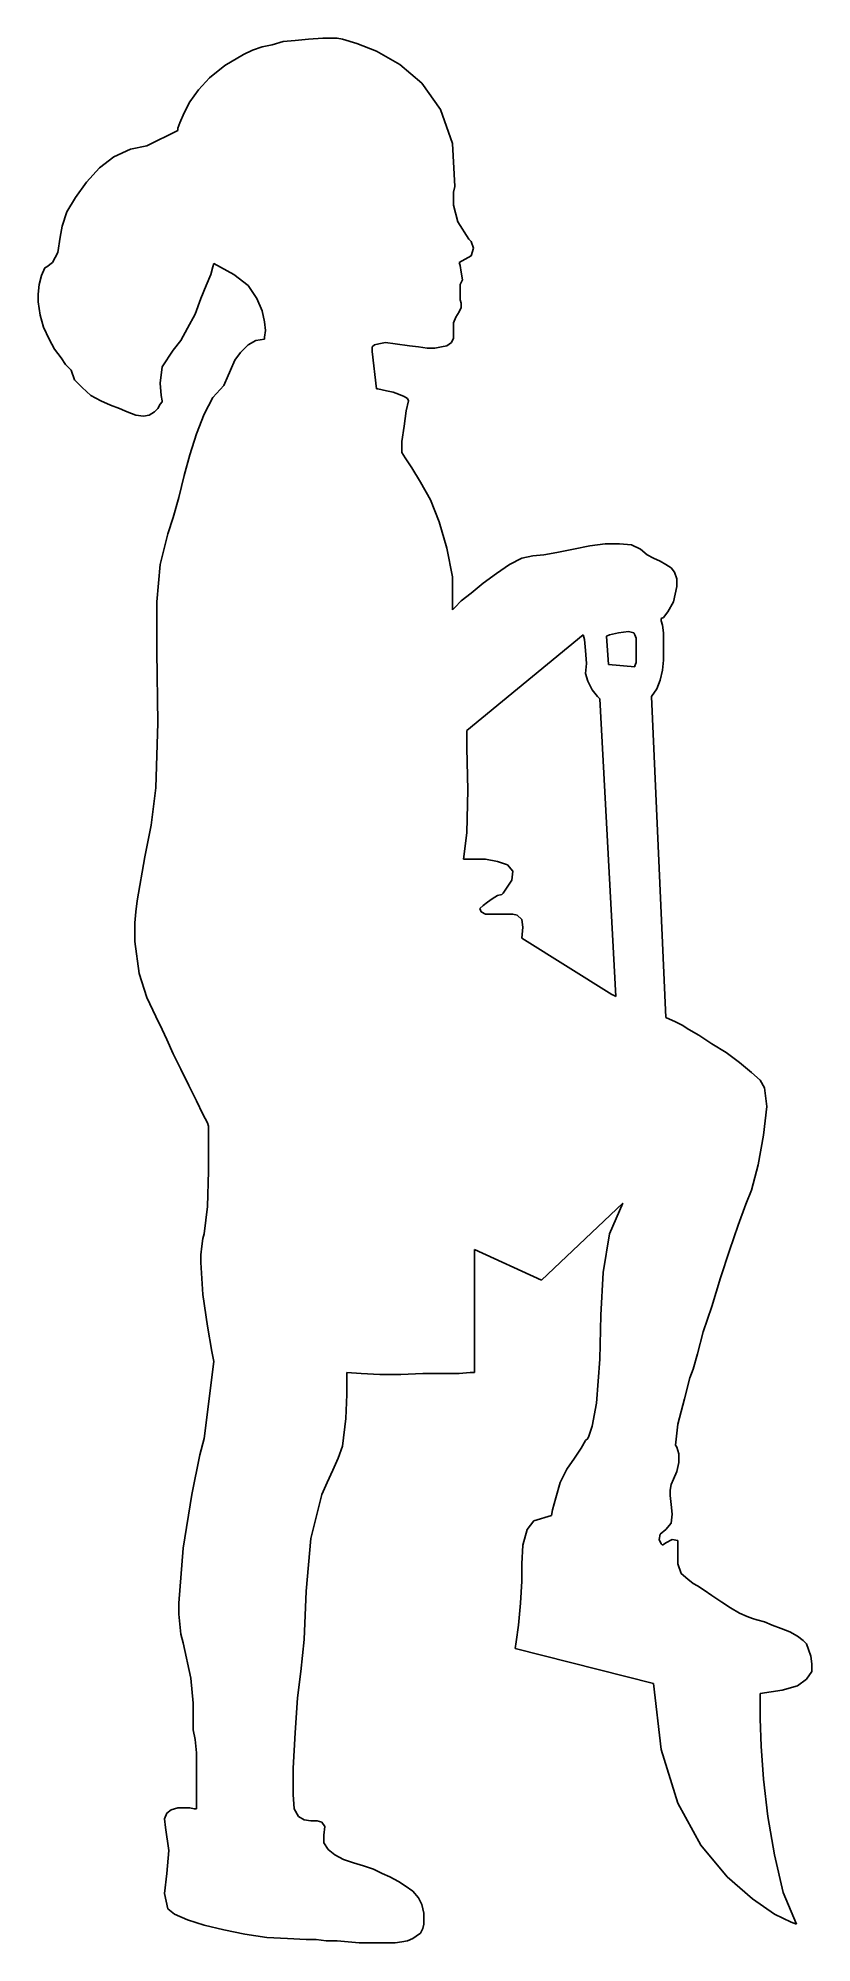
# Model space of a CAD drawing. Extents: x -0.26 to 0.45, y 0 to 1.73.
import ezdxf

# ---------------------------------------------------------------- set-up
doc = ezdxf.new("R2010")
doc.units = 0
doc.header["$MEASUREMENT"] = 0

msp = doc.modelspace()

# ---------------------------------------------------------------- linework, layer by layer
for p, q in [((-0.0625, 1.7195), (-0.0705, 1.7155)), ((-0.0535, 1.7225), (-0.0625, 1.7195)), ((-0.0445, 1.7245), (-0.0535, 1.7225)), ((-0.0345, 1.7275), (-0.0445, 1.7245)), ((-0.0235, 1.7285), (-0.0345, 1.7275)), ((-0.0115, 1.7295), (-0.0235, 1.7285)), ((0.0015, 1.7305), (-0.0115, 1.7295)), ((0.0145, 1.7305), (0.0015, 1.7305)), ((0.0195, 1.7295), (0.0145, 1.7305)), ((0.0325, 1.7255), (0.0195, 1.7295)), ((0.0505, 1.7185), (0.0325, 1.7255)), ((0.0715, 1.7065), (0.0505, 1.7185)), ((-0.0875, 1.7055), (-0.1015, 1.6945)), ((-0.0705, 1.7155), (-0.0875, 1.7055)), ((0.0915, 1.6895), (0.0715, 1.7065)), ((-0.1115, 1.6835), (-0.1195, 1.6725)), ((-0.1015, 1.6945), (-0.1115, 1.6835)), ((0.1085, 1.6655), (0.0915, 1.6895)), ((-0.1195, 1.6725), (-0.1245, 1.6625)), ((0.1195, 1.6345), (0.1085, 1.6655)), ((-0.1305, 1.6465), (-0.1585, 1.6325)), ((-0.1285, 1.6535), (-0.1305, 1.6485)), ((-0.1305, 1.6485), (-0.1305, 1.6465)), ((-0.1245, 1.6625), (-0.1285, 1.6535)), ((-0.1735, 1.6295), (-0.1885, 1.6225)), ((-0.1585, 1.6325), (-0.1735, 1.6295)), ((0.1215, 1.5955), (0.1195, 1.6345)), ((-0.2015, 1.6125), (-0.2135, 1.5995)), ((-0.1885, 1.6225), (-0.2015, 1.6125)), ((-0.2135, 1.5995), (-0.2235, 1.5855)), ((0.1205, 1.5905), (0.1215, 1.5955)), ((-0.2235, 1.5855), (-0.2315, 1.5725)), ((0.1205, 1.5785), (0.1205, 1.5905)), ((0.1245, 1.5635), (0.1205, 1.5785)), ((-0.2315, 1.5725), (-0.2355, 1.5595)), ((0.1345, 1.5475), (0.1245, 1.5635)), ((-0.2375, 1.5495), (-0.2395, 1.5355)), ((-0.2355, 1.5595), (-0.2375, 1.5495)), ((0.1365, 1.5455), (0.1345, 1.5475)), ((0.1385, 1.5395), (0.1365, 1.5455)), ((-0.2445, 1.5265), (-0.2495, 1.5225)), ((-0.2395, 1.5355), (-0.2445, 1.5265)), ((-0.0985, 1.5225), (-0.0975, 1.5255)), ((-0.0975, 1.5255), (-0.0795, 1.5155)), ((0.1255, 1.5265), (0.1365, 1.5325)), ((0.1265, 1.5235), (0.1255, 1.5265)), ((0.1365, 1.5325), (0.1385, 1.5395)), ((-0.2545, 1.5145), (-0.2565, 1.5065)), ((-0.2515, 1.5215), (-0.2545, 1.5145)), ((-0.2495, 1.5225), (-0.2515, 1.5215)), ((-0.1045, 1.5055), (-0.1005, 1.5155)), ((-0.1005, 1.5155), (-0.0985, 1.5225)), ((-0.0795, 1.5155), (-0.0665, 1.5055)), ((0.1275, 1.5175), (0.1265, 1.5235)), ((0.1265, 1.5065), (0.1285, 1.5105)), ((0.1285, 1.5105), (0.1275, 1.5175)), ((-0.2565, 1.5065), (-0.2575, 1.4975)), ((-0.2575, 1.4975), (-0.2575, 1.4905)), ((-0.2575, 1.4905), (-0.2555, 1.4785)), ((-0.1145, 1.4795), (-0.1095, 1.4935)), ((-0.1095, 1.4935), (-0.1045, 1.5055)), ((-0.0665, 1.5055), (-0.0585, 1.4935)), ((-0.0585, 1.4935), (-0.0535, 1.4825)), ((0.1265, 1.4935), (0.1265, 1.5065)), ((0.1265, 1.4925), (0.1265, 1.4935)), ((0.1275, 1.4895), (0.1265, 1.4925)), ((-0.2555, 1.4785), (-0.2525, 1.4675)), ((-0.1215, 1.4665), (-0.1145, 1.4795)), ((-0.0535, 1.4825), (-0.0515, 1.4725)), ((0.1205, 1.4715), (0.1225, 1.4765)), ((0.1225, 1.4765), (0.1255, 1.4815)), ((0.1255, 1.4815), (0.1275, 1.4855)), ((0.1275, 1.4855), (0.1275, 1.4895)), ((-0.2525, 1.4675), (-0.2475, 1.4565)), ((-0.2475, 1.4565), (-0.2425, 1.4475)), ((-0.1275, 1.4555), (-0.1215, 1.4665)), ((-0.0515, 1.4565), (-0.0595, 1.4555)), ((-0.0515, 1.4725), (-0.0505, 1.4645)), ((-0.0505, 1.4645), (-0.0515, 1.4585)), ((-0.0515, 1.4585), (-0.0515, 1.4565)), ((0.1185, 1.4535), (0.1205, 1.4575)), ((0.1205, 1.4665), (0.1205, 1.4715)), ((0.1205, 1.4615), (0.1205, 1.4665)), ((0.1205, 1.4575), (0.1205, 1.4615)), ((-0.2425, 1.4475), (-0.2365, 1.4395)), ((-0.2365, 1.4395), (-0.2325, 1.4335)), ((-0.1445, 1.4315), (-0.1345, 1.4465)), ((-0.1345, 1.4465), (-0.1275, 1.4555)), ((-0.0735, 1.4445), (-0.0785, 1.4375)), ((-0.0665, 1.4515), (-0.0735, 1.4445)), ((-0.0595, 1.4555), (-0.0665, 1.4515)), ((0.0465, 1.4495), (0.0485, 1.4515)), ((0.0465, 1.4475), (0.0465, 1.4495)), ((0.0465, 1.4465), (0.0465, 1.4475)), ((0.0465, 1.4455), (0.0465, 1.4465)), ((0.0505, 1.4115), (0.0465, 1.4455)), ((0.0485, 1.4515), (0.0525, 1.4525)), ((0.0525, 1.4525), (0.0585, 1.4535)), ((0.0585, 1.4535), (0.0675, 1.4525)), ((0.0675, 1.4525), (0.0805, 1.4505)), ((0.0805, 1.4505), (0.0885, 1.4495)), ((0.0885, 1.4495), (0.0965, 1.4485)), ((0.0965, 1.4485), (0.1035, 1.4485)), ((0.1035, 1.4485), (0.1095, 1.4495)), ((0.1095, 1.4495), (0.1145, 1.4505)), ((0.1145, 1.4505), (0.1185, 1.4535)), ((-0.2325, 1.4335), (-0.2285, 1.4295)), ((-0.2285, 1.4295), (-0.2275, 1.4285)), ((-0.2275, 1.4285), (-0.2245, 1.4195)), ((-0.1465, 1.4165), (-0.1445, 1.4315)), ((-0.0855, 1.4215), (-0.0875, 1.4165)), ((-0.0825, 1.4285), (-0.0855, 1.4215)), ((-0.0785, 1.4375), (-0.0825, 1.4285)), ((-0.2245, 1.4195), (-0.2175, 1.4125)), ((-0.2175, 1.4125), (-0.2095, 1.4055)), ((-0.2095, 1.4055), (-0.2005, 1.4005)), ((-0.1455, 1.4055), (-0.1465, 1.4165)), ((-0.1445, 1.4005), (-0.1455, 1.4055)), ((-0.0885, 1.4145), (-0.0985, 1.4035)), ((-0.0875, 1.4165), (-0.0885, 1.4145)), ((0.0515, 1.4115), (0.0505, 1.4115)), ((0.0555, 1.4105), (0.0515, 1.4115)), ((0.0595, 1.4095), (0.0555, 1.4105)), ((0.0655, 1.4085), (0.0595, 1.4095)), ((0.0705, 1.4065), (0.0655, 1.4085)), ((0.0755, 1.4045), (0.0705, 1.4065)), ((0.0785, 1.4025), (0.0755, 1.4045)), ((-0.2005, 1.4005), (-0.1915, 1.3965)), ((-0.1915, 1.3965), (-0.1835, 1.3935)), ((-0.1835, 1.3935), (-0.1785, 1.3915)), ((-0.1785, 1.3915), (-0.1765, 1.3905)), ((-0.1765, 1.3905), (-0.1685, 1.3875)), ((-0.1685, 1.3875), (-0.1615, 1.3865)), ((-0.1615, 1.3865), (-0.1565, 1.3875)), ((-0.1565, 1.3875), (-0.1515, 1.3905)), ((-0.1515, 1.3905), (-0.1485, 1.3935)), ((-0.1485, 1.3935), (-0.1465, 1.3975)), ((-0.1465, 1.3975), (-0.1445, 1.3995)), ((-0.1445, 1.3995), (-0.1445, 1.4005)), ((-0.1065, 1.3885), (-0.1135, 1.3705)), ((-0.0985, 1.4035), (-0.1065, 1.3885)), ((0.0755, 1.3775), (0.0775, 1.3915)), ((0.0775, 1.3915), (0.0795, 1.4005)), ((0.0795, 1.4005), (0.0785, 1.4025)), ((-0.1135, 1.3705), (-0.1195, 1.3515)), ((0.0735, 1.3635), (0.0755, 1.3775)), ((0.0735, 1.3535), (0.0735, 1.3635)), ((0.0765, 1.3485), (0.0735, 1.3535)), ((-0.1195, 1.3515), (-0.1245, 1.3325)), ((0.0825, 1.3395), (0.0765, 1.3485)), ((0.0905, 1.3265), (0.0825, 1.3395)), ((-0.1245, 1.3325), (-0.1295, 1.3125)), ((0.0995, 1.3105), (0.0905, 1.3265)), ((-0.1295, 1.3125), (-0.1345, 1.2945)), ((0.1075, 1.2905), (0.0995, 1.3105)), ((-0.1345, 1.2945), (-0.1395, 1.2795)), ((0.1145, 1.2665), (0.1075, 1.2905)), ((-0.1395, 1.2795), (-0.1465, 1.2515)), ((0.1195, 1.2405), (0.1145, 1.2665)), ((0.2295, 1.2655), (0.2145, 1.2625)), ((0.2445, 1.2685), (0.2295, 1.2655)), ((0.2585, 1.2705), (0.2445, 1.2685)), ((0.2715, 1.2705), (0.2585, 1.2705)), ((0.2825, 1.2695), (0.2715, 1.2705)), ((0.2905, 1.2655), (0.2825, 1.2695)), ((0.2965, 1.2605), (0.2905, 1.2655)), ((-0.1465, 1.2515), (-0.1495, 1.2175)), ((0.1715, 1.2515), (0.1595, 1.2435)), ((0.1825, 1.2575), (0.1715, 1.2515)), ((0.1925, 1.2595), (0.1825, 1.2575)), ((0.2025, 1.2605), (0.1925, 1.2595)), ((0.2145, 1.2625), (0.2025, 1.2605)), ((0.3025, 1.2575), (0.2965, 1.2605)), ((0.3085, 1.2545), (0.3025, 1.2575)), ((0.3135, 1.2515), (0.3085, 1.2545)), ((0.3185, 1.2485), (0.3135, 1.2515)), ((0.3215, 1.2445), (0.3185, 1.2485)), ((0.1195, 1.2105), (0.1195, 1.2405)), ((0.1475, 1.2345), (0.1365, 1.2255)), ((0.1595, 1.2435), (0.1475, 1.2345)), ((0.3205, 1.2175), (0.3235, 1.2315)), ((0.3235, 1.2385), (0.3215, 1.2445)), ((0.3235, 1.2315), (0.3235, 1.2385)), ((-0.1495, 1.2175), (-0.1495, 1.1725)), ((0.1275, 1.2185), (0.1215, 1.2125)), ((0.1365, 1.2255), (0.1275, 1.2185)), ((0.3155, 1.2085), (0.3205, 1.2175)), ((0.1215, 1.2125), (0.1195, 1.2105)), ((0.3095, 1.2025), (0.3115, 1.2035)), ((0.3095, 1.2005), (0.3095, 1.2025)), ((0.3105, 1.1965), (0.3095, 1.2005)), ((0.3115, 1.1895), (0.3105, 1.1965)), ((0.3115, 1.2035), (0.3155, 1.2085)), ((0.1325, 1.1005), (0.2385, 1.1875)), ((0.2385, 1.1875), (0.2395, 1.1835)), ((0.2395, 1.1835), (0.2405, 1.1735)), ((0.2595, 1.1865), (0.2625, 1.1875)), ((0.2615, 1.1605), (0.2595, 1.1865)), ((0.2625, 1.1875), (0.2705, 1.1895)), ((0.2705, 1.1895), (0.2795, 1.1905)), ((0.2795, 1.1905), (0.2845, 1.1895)), ((0.2845, 1.1895), (0.2855, 1.1875)), ((0.2855, 1.1875), (0.2865, 1.1845)), ((0.2865, 1.1845), (0.2865, 1.1795)), ((0.2865, 1.1795), (0.2865, 1.1755)), ((0.3115, 1.1815), (0.3115, 1.1895)), ((0.3115, 1.1775), (0.3115, 1.1815)), ((-0.1495, 1.1725), (-0.1485, 1.1075)), ((0.2405, 1.1735), (0.2415, 1.1615)), ((0.2415, 1.1615), (0.2405, 1.1525)), ((0.2865, 1.1625), (0.2855, 1.1595)), ((0.2865, 1.1755), (0.2865, 1.1745)), ((0.2865, 1.1745), (0.2865, 1.1735)), ((0.2865, 1.1735), (0.2865, 1.1715)), ((0.2865, 1.1715), (0.2865, 1.1705)), ((0.2865, 1.1705), (0.2865, 1.1665)), ((0.2865, 1.1705), (0.2865, 1.1705)), ((0.2865, 1.1665), (0.2865, 1.1625)), ((0.3105, 1.1555), (0.3115, 1.1645)), ((0.3115, 1.1735), (0.3115, 1.1775)), ((0.3115, 1.1685), (0.3115, 1.1735)), ((0.3115, 1.1645), (0.3115, 1.1685)), ((0.2405, 1.1525), (0.2425, 1.1455)), ((0.2425, 1.1455), (0.2465, 1.1375)), ((0.2855, 1.1585), (0.2615, 1.1605)), ((0.2855, 1.1595), (0.2855, 1.1585)), ((0.3055, 1.1385), (0.3085, 1.1465)), ((0.3085, 1.1465), (0.3105, 1.1555)), ((0.2465, 1.1375), (0.2515, 1.1315)), ((0.2515, 1.1315), (0.2535, 1.1295)), ((0.2535, 1.1295), (0.2681, 0.8587)), ((0.3005, 1.1315), (0.3055, 1.1385)), ((0.3137, 0.8394), (0.3005, 1.1315)), ((-0.1485, 1.1075), (-0.1505, 1.0485)), ((0.1325, 1.0845), (0.1325, 1.1005)), ((0.1335, 1.0465), (0.1325, 1.0845)), ((-0.1505, 1.0485), (-0.1545, 1.0145)), ((0.1325, 1.0075), (0.1335, 1.0465)), ((-0.1545, 1.0145), (-0.1605, 0.9855)), ((0.1295, 0.9835), (0.1325, 1.0075)), ((-0.1605, 0.9855), (-0.1675, 0.9455)), ((0.1325, 0.9835), (0.1295, 0.9835)), ((0.1395, 0.9835), (0.1325, 0.9835)), ((0.1495, 0.9835), (0.1395, 0.9835)), ((0.1605, 0.9815), (0.1495, 0.9835)), ((0.1695, 0.9785), (0.1605, 0.9815)), ((0.1745, 0.9725), (0.1695, 0.9785)), ((0.1735, 0.9645), (0.1745, 0.9725)), ((0.1655, 0.9525), (0.1735, 0.9645)), ((-0.1675, 0.9455), (-0.1685, 0.9355)), ((0.1445, 0.9385), (0.1475, 0.9415)), ((0.1455, 0.9355), (0.1445, 0.9385)), ((0.1475, 0.9415), (0.1515, 0.9445)), ((0.1515, 0.9445), (0.1555, 0.9475)), ((0.1555, 0.9475), (0.1605, 0.9505)), ((0.1605, 0.9505), (0.1645, 0.9515)), ((0.1645, 0.9515), (0.1655, 0.9525)), ((-0.1685, 0.9355), (-0.1695, 0.9255)), ((-0.1695, 0.9255), (-0.1695, 0.9165)), ((0.1495, 0.9335), (0.1455, 0.9355)), ((0.1555, 0.9335), (0.1495, 0.9335)), ((0.1625, 0.9335), (0.1555, 0.9335)), ((0.1685, 0.9335), (0.1625, 0.9335)), ((0.1745, 0.9335), (0.1685, 0.9335)), ((0.1785, 0.9325), (0.1745, 0.9335)), ((0.1825, 0.9285), (0.1785, 0.9325)), ((0.1835, 0.9215), (0.1825, 0.9285)), ((0.1825, 0.9115), (0.1835, 0.9215)), ((-0.1695, 0.9165), (-0.1695, 0.9085)), ((-0.1695, 0.9085), (-0.1655, 0.8795)), ((0.2645, 0.8605), (0.1825, 0.9115)), ((-0.1655, 0.8795), (-0.1585, 0.8575)), ((-0.1585, 0.8575), (-0.1505, 0.8405)), ((0.2665, 0.8595), (0.2645, 0.8605)), ((0.2681, 0.8587), (0.2665, 0.8595)), ((-0.1505, 0.8405), (-0.1445, 0.8285)), ((0.3225, 0.8355), (0.3137, 0.8394)), ((0.3285, 0.8325), (0.3225, 0.8355)), ((0.3345, 0.8285), (0.3285, 0.8325)), ((-0.1445, 0.8285), (-0.1405, 0.8195)), ((-0.1405, 0.8195), (-0.1345, 0.8065)), ((0.3435, 0.8235), (0.3345, 0.8285)), ((0.3555, 0.8155), (0.3435, 0.8235)), ((0.3685, 0.8075), (0.3555, 0.8155)), ((-0.1345, 0.8065), (-0.1275, 0.7925)), ((0.3805, 0.7985), (0.3685, 0.8075)), ((0.3915, 0.7895), (0.3805, 0.7985)), ((-0.1275, 0.7925), (-0.1205, 0.7775)), ((0.3995, 0.7825), (0.3915, 0.7895)), ((0.4035, 0.7755), (0.3995, 0.7825)), ((-0.1205, 0.7775), (-0.1135, 0.7635)), ((-0.1135, 0.7635), (-0.1075, 0.7515)), ((0.4055, 0.7585), (0.4035, 0.7755)), ((-0.1075, 0.7515), (-0.1035, 0.7435)), ((0.4025, 0.7325), (0.4055, 0.7585)), ((-0.1035, 0.7435), (-0.1025, 0.7405)), ((-0.1025, 0.7405), (-0.1025, 0.7285)), ((-0.1025, 0.7285), (-0.1025, 0.6995)), ((0.3975, 0.7055), (0.4025, 0.7325)), ((-0.1025, 0.6995), (-0.1035, 0.6675)), ((0.3915, 0.6825), (0.3975, 0.7055)), ((0.3865, 0.6695), (0.3915, 0.6825)), ((-0.1035, 0.6675), (-0.1065, 0.6425)), ((0.2005, 0.6005), (0.2745, 0.6705)), ((0.2745, 0.6705), (0.2625, 0.6425)), ((0.3795, 0.6505), (0.3865, 0.6695)), ((-0.1065, 0.6425), (-0.1075, 0.6385)), ((0.2625, 0.6425), (0.2565, 0.6075)), ((0.3715, 0.6275), (0.3795, 0.6505)), ((-0.1085, 0.6315), (-0.1095, 0.6235)), ((-0.1075, 0.6385), (-0.1085, 0.6315)), ((0.1395, 0.6285), (0.2005, 0.6005)), ((0.1395, 0.5165), (0.1395, 0.6285)), ((0.3635, 0.6025), (0.3715, 0.6275)), ((-0.1095, 0.6235), (-0.1095, 0.6165)), ((-0.1095, 0.6165), (-0.1075, 0.5875)), ((0.2565, 0.6075), (0.2545, 0.5685)), ((0.3555, 0.5765), (0.3635, 0.6025)), ((-0.1075, 0.5875), (-0.1035, 0.5585)), ((0.3475, 0.5535), (0.3555, 0.5765)), ((-0.1035, 0.5585), (-0.0995, 0.5355)), ((0.2545, 0.5685), (0.2535, 0.5285)), ((0.3425, 0.5335), (0.3475, 0.5535)), ((-0.0975, 0.5265), (-0.1065, 0.4565)), ((-0.0995, 0.5355), (-0.0975, 0.5265)), ((0.2535, 0.5285), (0.2505, 0.4885)), ((0.3385, 0.5195), (0.3425, 0.5335)), ((0.0235, 0.5105), (0.0235, 0.5165)), ((0.0235, 0.5165), (0.0365, 0.5155)), ((0.0235, 0.4965), (0.0235, 0.5105)), ((0.0365, 0.5155), (0.0535, 0.5145)), ((0.0535, 0.5145), (0.0725, 0.5145)), ((0.0725, 0.5145), (0.0925, 0.5155)), ((0.0925, 0.5155), (0.1105, 0.5155)), ((0.1105, 0.5155), (0.1255, 0.5155)), ((0.1255, 0.5155), (0.1355, 0.5165)), ((0.1355, 0.5165), (0.1395, 0.5165)), ((0.3305, 0.4925), (0.3355, 0.5115)), ((0.3355, 0.5115), (0.3385, 0.5195)), ((0.0225, 0.4745), (0.0235, 0.4965)), ((0.2505, 0.4885), (0.2465, 0.4675)), ((0.3245, 0.4695), (0.3305, 0.4925)), ((0.0195, 0.4495), (0.0225, 0.4745)), ((0.3225, 0.4505), (0.3245, 0.4695)), ((-0.1065, 0.4565), (-0.1105, 0.4415)), ((0.2405, 0.4545), (0.2365, 0.4475)), ((0.2425, 0.4565), (0.2405, 0.4545)), ((0.2435, 0.4585), (0.2425, 0.4565)), ((0.2465, 0.4675), (0.2435, 0.4585)), ((-0.1105, 0.4415), (-0.1175, 0.4055)), ((0.0105, 0.4275), (0.0155, 0.4385)), ((0.0155, 0.4385), (0.0195, 0.4495)), ((0.2305, 0.4385), (0.2235, 0.4285)), ((0.2365, 0.4475), (0.2305, 0.4385)), ((0.3235, 0.4485), (0.3225, 0.4505)), ((0.3255, 0.4425), (0.3235, 0.4485)), ((0.3235, 0.4265), (0.3255, 0.4345)), ((0.3255, 0.4345), (0.3255, 0.4425)), ((0.0005, 0.4055), (0.0055, 0.4165)), ((0.0055, 0.4165), (0.0105, 0.4275)), ((0.2175, 0.4165), (0.2135, 0.4025)), ((0.2235, 0.4285), (0.2175, 0.4165)), ((0.3185, 0.4145), (0.3205, 0.4195)), ((0.3205, 0.4195), (0.3235, 0.4265)), ((-0.1175, 0.4055), (-0.1255, 0.3565)), ((-0.0095, 0.3655), (0.0005, 0.4055)), ((0.2135, 0.4025), (0.2105, 0.3915)), ((0.3175, 0.4095), (0.3185, 0.4145)), ((0.3175, 0.4045), (0.3175, 0.4095)), ((0.3185, 0.3965), (0.3175, 0.4045)), ((0.1935, 0.3815), (0.1875, 0.3735)), ((0.2095, 0.3865), (0.1935, 0.3815)), ((0.2105, 0.3915), (0.2095, 0.3865)), ((0.3195, 0.3875), (0.3185, 0.3965)), ((0.3185, 0.3795), (0.3195, 0.3875)), ((-0.0135, 0.3175), (-0.0095, 0.3655)), ((0.1875, 0.3735), (0.1835, 0.3595)), ((0.3075, 0.3645), (0.3085, 0.3695)), ((0.3095, 0.3605), (0.3075, 0.3645)), ((0.3085, 0.3695), (0.3135, 0.3735)), ((0.3135, 0.3735), (0.3185, 0.3795)), ((0.3195, 0.3645), (0.3135, 0.3615)), ((0.3245, 0.3635), (0.3195, 0.3645)), ((-0.1255, 0.3565), (-0.1295, 0.3065)), ((0.1835, 0.3595), (0.1825, 0.3425)), ((0.3105, 0.3595), (0.3095, 0.3605)), ((0.3135, 0.3615), (0.3105, 0.3595)), ((0.3245, 0.3545), (0.3245, 0.3635)), ((0.3245, 0.3425), (0.3245, 0.3545)), ((0.1825, 0.3425), (0.1825, 0.3265)), ((0.3275, 0.3335), (0.3245, 0.3425)), ((0.3335, 0.3285), (0.3275, 0.3335)), ((-0.0155, 0.2735), (-0.0135, 0.3175)), ((0.1825, 0.3265), (0.1815, 0.3065)), ((0.3385, 0.3245), (0.3335, 0.3285)), ((0.3425, 0.3225), (0.3385, 0.3245)), ((0.3485, 0.3185), (0.3425, 0.3225)), ((0.3555, 0.3135), (0.3485, 0.3185)), ((0.3645, 0.3075), (0.3555, 0.3135)), ((-0.1295, 0.3065), (-0.1295, 0.2965)), ((-0.1295, 0.2965), (-0.1285, 0.2875)), ((0.1815, 0.3065), (0.1795, 0.2865)), ((0.3725, 0.3025), (0.3645, 0.3075)), ((0.3805, 0.2975), (0.3725, 0.3025)), ((0.3875, 0.2945), (0.3805, 0.2975)), ((-0.1285, 0.2875), (-0.1275, 0.2785)), ((-0.1275, 0.2785), (-0.1255, 0.2705)), ((0.1795, 0.2865), (0.1775, 0.2715)), ((0.3925, 0.2925), (0.3875, 0.2945)), ((0.3965, 0.2915), (0.3925, 0.2925)), ((0.4035, 0.2895), (0.3965, 0.2915)), ((0.4105, 0.2865), (0.4035, 0.2895)), ((0.4185, 0.2835), (0.4105, 0.2865)), ((0.4265, 0.2805), (0.4185, 0.2835)), ((0.4335, 0.2765), (0.4265, 0.2805)), ((-0.1255, 0.2705), (-0.1185, 0.2385)), ((-0.0185, 0.2445), (-0.0155, 0.2735)), ((0.1775, 0.2715), (0.1765, 0.2655)), ((0.1765, 0.2655), (0.3025, 0.2335)), ((0.4385, 0.2725), (0.4335, 0.2765)), ((0.4415, 0.2695), (0.4385, 0.2725)), ((0.4435, 0.2645), (0.4415, 0.2695)), ((0.4415, 0.2695), (0.4415, 0.2695)), ((0.4455, 0.2585), (0.4435, 0.2645)), ((-0.0215, 0.2205), (-0.0185, 0.2445)), ((0.4415, 0.2375), (0.4465, 0.2445)), ((0.4465, 0.2515), (0.4455, 0.2585)), ((0.4465, 0.2445), (0.4465, 0.2515)), ((-0.1185, 0.2385), (-0.1165, 0.2155)), ((0.3025, 0.2335), (0.3095, 0.1735)), ((0.3995, 0.2245), (0.4195, 0.2275)), ((0.4195, 0.2275), (0.4335, 0.2315)), ((0.4335, 0.2315), (0.4415, 0.2375)), ((-0.1165, 0.2155), (-0.1165, 0.2005)), ((-0.0235, 0.1885), (-0.0215, 0.2205)), ((0.3995, 0.2185), (0.3995, 0.2245)), ((0.3995, 0.2015), (0.3995, 0.2185)), ((-0.1165, 0.2005), (-0.1165, 0.1955)), ((-0.1165, 0.1955), (-0.1165, 0.1915)), ((-0.1165, 0.1915), (-0.1145, 0.1825)), ((0.4005, 0.1765), (0.3995, 0.2015)), ((-0.1145, 0.1825), (-0.1135, 0.1705)), ((-0.0255, 0.1565), (-0.0235, 0.1885)), ((0.3095, 0.1735), (0.3245, 0.1245)), ((0.4025, 0.1465), (0.4005, 0.1765)), ((-0.1135, 0.1705), (-0.1135, 0.1585)), ((-0.1135, 0.1585), (-0.1135, 0.1465)), ((-0.0255, 0.1325), (-0.0255, 0.1565)), ((-0.1135, 0.1465), (-0.1135, 0.1335)), ((0.4065, 0.1125), (0.4025, 0.1465)), ((-0.1135, 0.1335), (-0.1135, 0.1235)), ((-0.1135, 0.1235), (-0.1135, 0.1195)), ((-0.0245, 0.1195), (-0.0255, 0.1325)), ((0.3245, 0.1245), (0.3455, 0.0865)), ((-0.1405, 0.1155), (-0.1425, 0.1105)), ((-0.1425, 0.1105), (-0.1415, 0.1025)), ((-0.1365, 0.1185), (-0.1405, 0.1155)), ((-0.1305, 0.1205), (-0.1365, 0.1185)), ((-0.1245, 0.1205), (-0.1305, 0.1205)), ((-0.1195, 0.1205), (-0.1245, 0.1205)), ((-0.1155, 0.1195), (-0.1195, 0.1205)), ((-0.1135, 0.1195), (-0.1155, 0.1195)), ((-0.0205, 0.1125), (-0.0245, 0.1195)), ((-0.0155, 0.1095), (-0.0205, 0.1125)), ((-0.0095, 0.1085), (-0.0155, 0.1095)), ((-0.0035, 0.1085), (-0.0095, 0.1085)), ((0.0005, 0.1075), (-0.0035, 0.1085)), ((0.0035, 0.1035), (0.0005, 0.1075)), ((0.4125, 0.0775), (0.4065, 0.1125)), ((-0.1415, 0.1025), (-0.1385, 0.0815)), ((0.0025, 0.0955), (0.0035, 0.1035)), ((0.0025, 0.0885), (0.0025, 0.0955)), ((0.0065, 0.0825), (0.0025, 0.0885)), ((-0.1385, 0.0815), (-0.1405, 0.0605)), ((0.0125, 0.0775), (0.0065, 0.0825)), ((0.0205, 0.0735), (0.0125, 0.0775)), ((0.0295, 0.0705), (0.0205, 0.0735)), ((0.0385, 0.0675), (0.0295, 0.0705)), ((0.3455, 0.0865), (0.3695, 0.0575)), ((0.4205, 0.0435), (0.4125, 0.0775)), ((-0.1405, 0.0605), (-0.1425, 0.0425)), ((0.0475, 0.0645), (0.0385, 0.0675)), ((0.0555, 0.0605), (0.0475, 0.0645)), ((0.0625, 0.0575), (0.0555, 0.0605)), ((0.0705, 0.0535), (0.0625, 0.0575)), ((0.0765, 0.0495), (0.0705, 0.0535)), ((0.3695, 0.0575), (0.3925, 0.0375)), ((-0.1425, 0.0425), (-0.1395, 0.0285)), ((0.0835, 0.0445), (0.0765, 0.0495)), ((0.0885, 0.0385), (0.0835, 0.0445)), ((0.0915, 0.0325), (0.0885, 0.0385)), ((0.3925, 0.0375), (0.4125, 0.0235)), ((0.4325, 0.0145), (0.4205, 0.0435)), ((-0.1395, 0.0285), (-0.1335, 0.0235)), ((-0.1335, 0.0235), (-0.1215, 0.0185)), ((-0.1215, 0.0185), (-0.1065, 0.0135)), ((0.0935, 0.0245), (0.0915, 0.0325)), ((0.0935, 0.0145), (0.0935, 0.0245)), ((0.4125, 0.0235), (0.4275, 0.0165)), ((-0.1065, 0.0135), (-0.0885, 0.0095)), ((-0.0885, 0.0095), (-0.0695, 0.0055)), ((-0.0695, 0.0055), (-0.0495, 0.0025)), ((-0.0495, 0.0025), (-0.0305, 0.0015)), ((-0.0305, 0.0015), (-0.0135, 0.0005)), ((-0.0135, 0.0005), (-0.0045, 0.0005)), ((-0.0045, 0.0005), (0.0045, -0.0005)), ((0.0785, -0.0005), (0.0835, 0.0015)), ((0.0835, 0.0015), (0.0865, 0.0035)), ((0.0865, 0.0035), (0.0905, 0.0065)), ((0.0905, 0.0065), (0.0925, 0.0105)), ((0.0925, 0.0105), (0.0935, 0.0145)), ((0.4275, 0.0165), (0.4325, 0.0145)), ((0.0045, -0.0005), (0.0145, -0.0005)), ((0.0145, -0.0005), (0.0245, -0.0015)), ((0.0245, -0.0015), (0.0345, -0.0025)), ((0.0345, -0.0025), (0.0435, -0.0025)), ((0.0435, -0.0025), (0.0525, -0.0025)), ((0.0525, -0.0025), (0.0615, -0.0025)), ((0.0615, -0.0025), (0.0675, -0.0025)), ((0.0675, -0.0025), (0.0735, -0.0015)), ((0.0735, -0.0015), (0.0785, -0.0005))]:
    msp.add_line(p, q)

doc.saveas('drawing.dxf')
